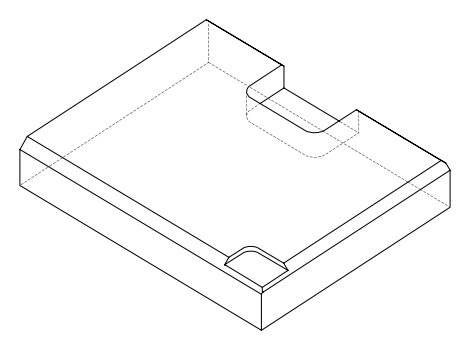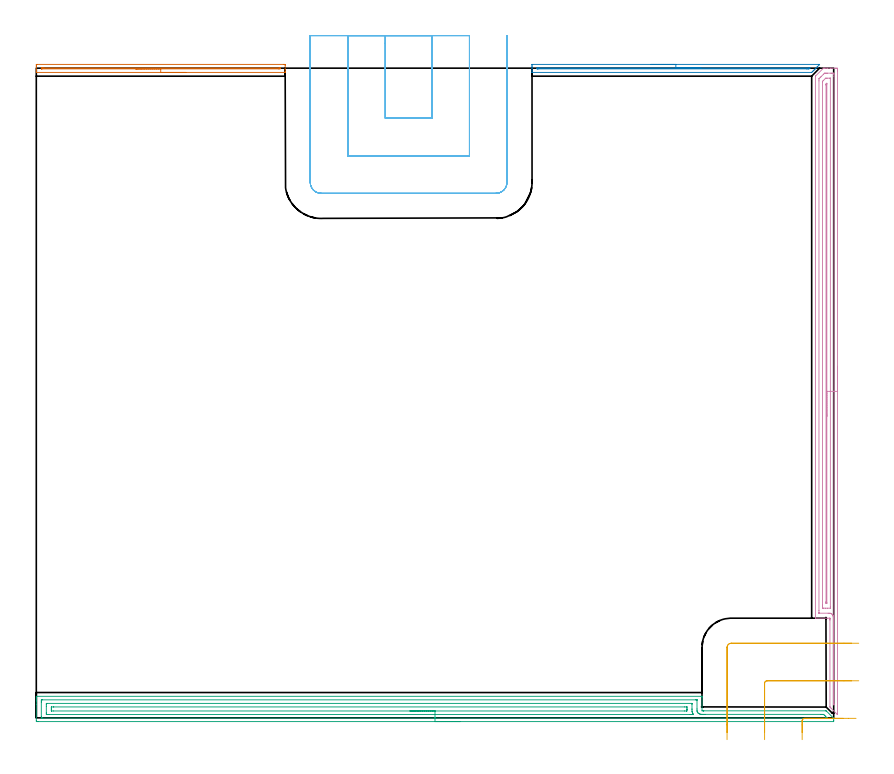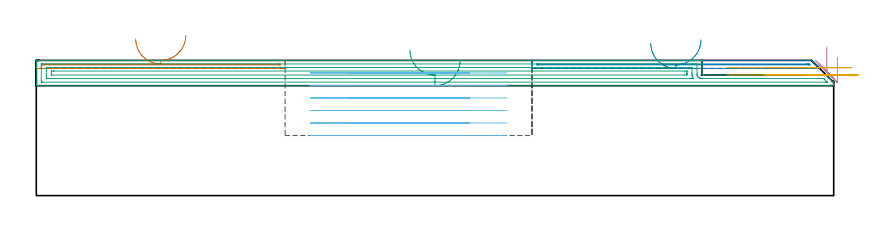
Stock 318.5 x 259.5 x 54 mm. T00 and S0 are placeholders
(PLAN: 6 operations, 1 tool changes, 29.5 min)
(1 AREA_MILL | FG_CHAMFER_SURFACE | UGT0205_001 | 1.73 min | 522 mm3)
(2 AREA_MILL_1 | FG_CHAMFER_SURFACE_1 | UGT0205_001 | 1.96 min | 613 mm3)
(3 AREA_MILL_2 | FG_CHAMFER_SURFACE_2 | UGT0205_001 | 9.56 min | 16247 mm3)
(4 AREA_MILL_3 | FG_CHAMFER_SURFACE_3 | UGT0205_001 | 7.76 min | 9749 mm3)
(5 MILL_CORNER_NOTCH_RECTANGULAR | CORNER_NOTCH_RECTANGULAR | UGT0201_094 | Follow Part, ap 5, ae 75% | 0.79 min | 8675 mm3)
(6 MILL_SLOT | SLOT_PARTIAL_RECTANGULAR | UGT0201_094 | Follow Part, ap 5, ae 75% | 7.74 min | 174804 mm3)
(TOOL UGT0205_001 | Chamfer Mill 20 x 3 x 45 deg. | D20 FL50 Z2)
(TOOL UGT0201_094 | End mill 20 mm | D20 FL38 Z4)
(OP 1 AREA_MILL)
G17 G21 G94 G90
T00 M6
G54
G17 G0 G90 X59.7 Y257.8 S1061 M3
G43 Z64. H0
G94 G1 X59.662 Z63.128 F250.
X59.548 Z62.263
X59.359 Z61.412
X59.097 Z60.58
X58.763 Z59.774
X58.36 Z59.
X57.892 Z58.264
X57.36 Z57.572
X56.771 Z56.929
X56.128 Z56.339
X55.436 Z55.808
X54.7 Z55.34
X53.926 Z54.937
X53.12 Z54.603
X52.288 Z54.341
X51.436 Z54.152
X50.572 Z54.038
X49.7 Z54.
X0.161
X0.01 Y257.803 Z53.988
X0.003 Y257.904 Z53.888
X0. Y258.013 Z53.786
Y258.337 Z53.463
Y258.965 Z52.83
Y260.149 Z51.647
X0.002 Y260.705 Z51.091
X0.004 Y260.992 Z50.806
X0.013 Y260.993 Z50.804
X0.312 Y261. Z50.8
X98.793
X99.088 Y260.999 Z50.801
X99.387 Y260.993 Z50.804
X99.396 Y260.992 Z50.806
X99.4 Y260.705 Z51.091
Y258.965 Z52.83
Y258.012 Z53.787
X99.397 Y257.904 Z53.888
X99.39 Y257.803 Z53.988
X99.239 Y257.8 Z54.
X49.7
Y259.214 Z52.586
X2.393 Y259.215 Z52.585
X2.134 Y259.217 Z52.583
X2.044 Y259.221 Z52.579
X2.009 Y259.225 Z52.575
X2.008 Y259.244 Z52.556
X2.004 Y259.344 Z52.456
X2.011 Y259.579 Z52.221
X2.247 Y259.583 Z52.217
X2.393 Y259.585 Z52.215
X2.649 Y259.586 Z52.214
X3.029
X97.007 Y259.585 Z52.215
X97.266 Y259.583 Z52.217
X97.356 Y259.579 Z52.221
X97.391 Y259.575 Z52.225
X97.392 Y259.556 Z52.244
X97.395 Y259.458 Z52.342
X97.379 Y259.221 Z52.579
X97.007 Y259.217 Z52.583
X96.751 Y259.215 Z52.585
X49.7 Y259.214 Z52.586
X48.828 Z52.624
X47.964 Z52.738
X47.112 Z52.926
X46.28 Z53.189
X45.474 Z53.523
X44.7 Z53.925
X43.964 Z54.394
X43.272 Z54.925
X42.629 Z55.515
X42.04 Z56.158
X41.508 Z56.85
X41.04 Z57.586
X40.637 Z58.36
X40.303 Z59.166
X40.041 Z59.998
X39.852 Z60.849
X39.738 Z61.714
X39.7 Z62.586
G0 Z64.
M5
M2
(OP 2 AREA_MILL_1)
G17 G21 G94 G90
T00 M6
G54
G17 G0 G90 X245.45 Y261. S1061 M3
G43 Z64. H0
Z60.8
G94 G1 X245.488 Z59.928 F250.
X245.602 Z59.064
X245.791 Z58.212
X246.053 Z57.38
X246.387 Z56.574
X246.79 Z55.8
X247.258 Z55.064
X247.79 Z54.372
X248.379 Z53.729
X249.022 Z53.14
X249.714 Z52.608
X250.45 Z52.14
X251.224 Z51.737
X252.03 Z51.403
X252.862 Z51.141
X253.714 Z50.952
X254.578 Z50.838
X255.45 Z50.8
X312.695
X312.838 Y260.997 Z50.803
X312.882 Y260.993 Z50.805
X312.713 Y260.812 Z50.987
X311.899 Y259.998 Z51.8
X311.738 Y259.835 Z51.96
X311.58 Y259.679 Z52.119
X311.454 Y259.553 Z52.244
X311.302 Y259.4 Z52.395
X311.154 Y259.253 Z52.545
X311.01 Y259.109 Z52.689
X310.867 Y258.965 Z52.831
X310.728 Y258.827 Z52.971
X310.565 Y258.665 Z53.133
X310.432 Y258.53 Z53.266
X310.302 Y258.401 Z53.397
X310.121 Y258.22 Z53.578
X309.996 Y258.095 Z53.702
X309.747 Y257.847 Z53.953
X309.708 Y257.808 Z53.99
X309.697 Y257.804 Z53.995
X309.677 Y257.8 Z54.
X198.112
X198.01 Y257.803 Z53.989
X198.002 Y257.873 Z53.92
X198. Y257.949 Z53.85
Y258.533 Z53.265
Y259.396 Z52.403
Y259.835 Z51.961
Y260.055 Z51.742
Y260.705 Z51.091
Y260.924 Z50.873
X198.003 Y260.991 Z50.806
X198.263 Y261. Z50.8
X255.45
Y259.586 Z52.214
X308.533 Y259.585 Z52.215
X308.788 Y259.584 Z52.216
X308.964 Y259.581 Z52.219
X309.011 Y259.579 Z52.221
X308.976 Y259.536 Z52.264
X308.93 Y259.483 Z52.317
X308.896 Y259.447 Z52.353
X308.867 Y259.417 Z52.383
X308.788 Y259.34 Z52.46
X308.662 Y259.224 Z52.576
X308.527 Y259.22 Z52.58
X308.278 Y259.216 Z52.584
X307.899 Y259.215 Z52.585
X307.644 Y259.214 Z52.586
X200.714 Y259.215 Z52.585
X200.334 Y259.216 Z52.584
X200.075 Y259.219 Z52.581
X200.025 Y259.221 Z52.579
X200.01 Y259.236 Z52.564
X200.004 Y259.288 Z52.512
X200.01 Y259.408 Z52.392
X200.027 Y259.579 Z52.221
X200.082 Y259.581 Z52.219
X200.208 Y259.584 Z52.216
X200.334 Y259.585 Z52.215
X200.589 Y259.586 Z52.214
X255.45
X256.322 Z52.252
X257.186 Z52.366
X258.038 Z52.555
X258.87 Z52.817
X259.676 Z53.151
X260.45 Z53.554
X261.186 Z54.023
X261.878 Z54.554
X262.521 Z55.143
X263.11 Z55.786
X263.642 Z56.479
X264.11 Z57.214
X264.513 Z57.988
X264.847 Z58.794
X265.109 Z59.626
X265.298 Z60.478
X265.412 Z61.343
X265.45 Z62.214
G0 Z64.
M5
M2
(OP 3 AREA_MILL_2)
G17 G21 G94 G90
T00 M6
G54
G17 G0 G90 X169.25 Y-1.5 S1061 M3
G43 Z64. H0
Z53.9
G94 G1 X169.212 Z53.028 F250.
X169.098 Z52.163
X168.909 Z51.312
X168.647 Z50.48
X168.313 Z49.674
X167.91 Z48.9
X167.442 Z48.164
X166.91 Z47.472
X166.321 Z46.829
X165.678 Z46.24
X164.986 Z45.708
X164.25 Z45.24
X163.476 Z44.837
X162.67 Z44.503
X161.838 Z44.241
X160.986 Z44.052
X160.122 Z43.938
X159.25 Z43.9
X0.623
X0.32 Y-1.497 Z43.902
X0.01 Y-1.492 Z43.906
X0. Y-1.178 Z44.219
Y5.333 Z50.728
Y6.766 Z52.162
Y7.116 Z52.511
Y7.817 Z53.217
Y8.134 Z53.534
X0.007 Y8.545 Z53.936
X0.01 Y8.597 Z53.988
X0.176 Y8.6 Z54.
X265.597
X265.89 Y8.595 Z53.991
X265.894 Y8.503 Z53.898
X265.9 Y8.199 Z53.595
Y2.8 Z48.2
X266.349
X266.491 Y2.804 Z48.195
X266.554 Y2.8 Z48.2
X266.568 Y2.802 Z48.192
X266.579 Y2.8 Z48.2
X315.196
X315.495 Y2.795 Z48.191
X315.641 Y2.659 Z48.059
X318.332 Y-0.032 Z45.368
X318.49 Y-0.199 Z45.194
X318.5 Y-0.367 Z45.033
Y-1.098 Z44.302
Y-1.154 Z44.246
X318.49 Y-1.492 Z43.905
X318.406 Y-1.5 Z43.9
X159.25
Y-0.086 Z45.314
X2.41 Y-0.085 Z45.315
X2.34 Y-0.084 Z45.316
X2.201 Y-0.079 Z45.321
X2.01 Y-0.068 Z45.332
X2.008 Y-0.016 Z45.384
X2.001 Y0.391 Z45.791
X2. Y6.225 Z51.625
Y6.633 Z52.033
X2.004 Y7.116 Z52.516
X2.007 Y7.166 Z52.566
X2.008 Y7.174 Z52.574
X2.039 Y7.179 Z52.579
X2.131 Y7.182 Z52.582
X2.27 Y7.185 Z52.585
X2.34 Y7.186 Z52.586
X263.433 Y7.185 Z52.585
X263.573 Y7.184 Z52.584
X263.851 Y7.179 Z52.579
X263.892 Y7.175 Z52.575
X263.894 Y7.17 Z52.57
X263.898 Y7.152 Z52.552
X263.899 Y7.116 Z52.516
X263.902 Y3.55 Z48.95
X263.907 Y3.008 Z48.408
X263.92 Y2.659 Z48.059
X263.996 Y2.391 Z47.791
X264.108 Y2.188 Z47.588
X264.257 Y2.005 Z47.405
X264.383 Y1.89 Z47.29
X264.548 Y1.767 Z47.167
X264.767 Y1.643 Z47.043
X264.947 Y1.565 Z46.965
X265.151 Y1.496 Z46.896
X265.497 Y1.422 Z46.822
X265.788 Y1.395 Z46.795
X266.044 Y1.391 Z46.791
X266.425 Y1.387 Z46.787
X266.938 Y1.386 Z46.786
X267.32
X313.409 Y1.385 Z46.785
X313.793 Y1.384 Z46.784
X314.303 Y1.379 Z46.779
X314.466 Y1.373 Z46.773
X314.634 Y1.209 Z46.609
X314.973 Y0.875 Z46.275
X315.196 Y0.654 Z46.054
X315.863 Y-0.016 Z45.384
X315.906 Y-0.063 Z45.337
X315.919 Y-0.078 Z45.322
X315.755 Y-0.081 Z45.319
X315.476 Y-0.085 Z45.315
X315.336 Y-0.086 Z45.314
X315.266
X159.25
Y1.328 Z46.728
X5.091 Y1.329 Z46.729
X4.636
X4.197 Y1.333 Z46.733
X4.052 Y1.335 Z46.735
X4.01 Y1.34 Z46.74
X4.006 Y1.439 Z46.839
X4.002 Y1.57 Z46.97
X4.001 Y1.767 Z47.167
X4. Y1.964 Z47.364
Y4.638 Z50.038
X4.001 Y5.333 Z50.733
X4.002 Y5.528 Z50.928
X4.01 Y5.726 Z51.126
X4.014 Y5.765 Z51.165
X4.033 Y5.767 Z51.167
X4.087 Y5.769 Z51.169
X4.197 Y5.771 Z51.171
X261.722
X261.839 Y5.769 Z51.169
X261.875 Y5.767 Z51.167
X261.887 Y5.766 Z51.166
X261.89 Y5.748 Z51.148
X261.895 Y5.656 Z51.056
X261.899 Y5.333 Z50.733
X261.901 Y3.55 Z48.95
X261.904 Y3.223 Z48.623
X261.92 Y2.659 Z48.059
X261.935 Y2.485 Z47.885
X261.994 Y2.241 Z47.641
X262.09 Y1.963 Z47.363
X262.192 Y1.767 Z47.167
X262.252 Y1.662 Z47.062
X262.324 Y1.549 Z46.949
X262.47 Y1.351 Z46.751
X262.473 Y1.336 Z46.736
X262.47 Y1.335 Z46.735
X262.014 Y1.33 Z46.73
X261.576 Y1.329 Z46.729
X261.122 Y1.328 Z46.728
X159.25
Y2.743 Z48.143
X6.794
X6.058 Y2.748 Z48.148
X6.02 Y2.749 Z48.149
X6.01 Y2.785 Z48.185
X6.006 Y2.891 Z48.291
X6.002 Y3.106 Z48.506
X6. Y3.535 Z48.935
X6.003 Y3.988 Z49.388
X6.006 Y4.207 Z49.607
X6.01 Y4.316 Z49.716
X6.023 Y4.351 Z49.751
X6.074 Y4.352 Z49.752
X6.878 Y4.357 Z49.757
X6.963
X258.979
X259.788 Y4.352 Z49.752
X259.88 Y4.35 Z49.75
X259.89 Y4.341 Z49.741
X259.897 Y4.333 Z49.733
X259.9 Y3.55 Z48.95
Y3.439 Z48.839
X259.898 Y3.328 Z48.728
X259.892 Y3.097 Z48.497
X259.88 Y2.749 Z48.149
X259.788 Y2.746 Z48.146
X259.703 Y2.744 Z48.144
X258.895 Y2.743 Z48.143
X159.25
X158.378 Z48.181
X157.514 Z48.295
X156.662 Z48.483
X155.83 Z48.746
X155.024 Z49.08
X154.25 Z49.482
X153.514 Z49.951
X152.822 Z50.482
X152.179 Z51.072
X151.59 Z51.715
X151.058 Z52.407
X150.59 Z53.143
X150.187 Z53.916
X149.853 Z54.722
X149.591 Z55.554
X149.402 Z56.406
X149.288 Z57.271
X149.25 Z58.143
G0 Z64.
M5
M2
(OP 4 AREA_MILL_3)
G17 G21 G94 G90
T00 M6
G54
G17 G0 G90 X320. Y140.4 S1061 M3
G43 Z64. H0
Z55.2
G94 G1 Y140.362 Z54.328 F250.
Y140.248 Z53.464
Y140.059 Z52.612
Y139.797 Z51.78
Y139.463 Z50.974
Y139.06 Z50.2
Y138.591 Z49.464
Y138.06 Z48.772
Y137.471 Z48.129
Y136.828 Z47.54
Y136.136 Z47.008
Y135.4 Z46.54
Y134.626 Z46.137
Y133.82 Z45.803
Y132.988 Z45.541
Y132.136 Z45.352
Y131.272 Z45.238
Y130.4 Z45.2
Y1.459
X319.993 Y1.319 Z45.206
X319.843 Y1.458 Z45.356
X317.361 Y3.939 Z47.839
X317.147 Y4.151 Z48.049
X317.136 Y4.162 Z48.06
X317.005 Y4.297 Z48.191
X317. Y4.581 Z48.2
Y39.054
X316.998 Y39.382 Z48.195
X317. Y39.51 Z48.2
Y39.8
X316.97 Z48.23
X316.956 Z48.237
X316.921 Z48.273
X316.095 Z49.104
X311.253 Y39.801 Z53.946
X311.205 Y39.81 Z53.994
X311.2 Y39.828 Z54.
Y256.219
X311.204 Y256.294 Z53.99
X311.264 Y256.366 Z53.933
X314.377 Y259.479 Z50.82
X314.391 Y259.491 Z50.806
X314.633 Y259.499 Z50.562
X314.901 Y259.5 Z50.298
X315.418 Z49.781
X316.04 Z49.155
X317.232 Z47.965
X317.801 Z47.393
X319.277 Z45.918
X319.562 Y259.497 Z45.634
X319.991 Y259.49 Z45.205
X319.995 Y259.335 Z45.202
X319.999 Y258.896 Z45.201
X320. Y258.452 Z45.2
Y130.4
X318.586 Z46.614
X318.585 Y5.571 Z46.615
X318.584 Y5.473 Z46.616
X318.579 Y5.263 Z46.621
X318.577 Y5.184 Z46.623
X318.56 Y5.2 Z46.64
X318.425 Y5.337 Z46.775
X318.419 Y5.473 Z46.781
X318.416 Y5.583 Z46.784
X318.415 Y5.743 Z46.785
X318.414 Y39.492 Z46.786
X318.411 Y39.656 Z46.789
X318.403 Y39.96 Z46.797
X318.367 Y40.274 Z46.833
X318.327 Y40.463 Z46.873
X318.253 Y40.709 Z46.947
X318.139 Y40.969 Z47.061
X318.024 Y41.166 Z47.176
X317.896 Y41.334 Z47.304
X317.801 Y41.437 Z47.399
X317.57 Y41.619 Z47.63
X317.388 Y41.713 Z47.812
X317.206 Y41.77 Z47.994
X316.921 Y41.79 Z48.279
X316.297 Y41.799 Z48.903
X312.773 Y41.801 Z52.427
X312.674 Y41.806 Z52.526
X312.643 Y41.81 Z52.557
X312.621 Y41.818 Z52.579
X312.619 Y41.861 Z52.581
X312.615 Y41.96 Z52.585
Y42.059
X312.614 Y42.854 Z52.586
X312.615 Y254.435 Z52.585
X312.62 Y255.224 Z52.58
X312.629 Y255.268 Z52.571
X312.682 Y255.327 Z52.518
X313.041 Y255.69 Z52.159
X313.399 Y256.049 Z51.801
X314.462 Y257.112 Z50.738
X314.819 Y257.457 Z50.381
X314.874 Y257.49 Z50.326
X314.968 Y257.493 Z50.232
X315.16 Y257.497 Z50.04
X315.657 Y257.5 Z49.543
X316.04 Z49.16
X317.418 Z47.782
X317.801 Y257.499 Z47.399
X318.302 Y257.496 Z46.898
X318.495 Y257.49 Z46.705
X318.579 Y257.468 Z46.621
X318.584 Y257.21 Z46.616
X318.585 Y257.112 Z46.615
X318.586 Y256.316 Z46.614
Y130.4
X317.172 Z48.028
X317.171 Y44.482 Z48.029
X317.169 Y43.843 Z48.031
X317.168 Y43.813 Z48.032
X317.166 Y43.804 Z48.034
X317.143 Y43.797 Z48.057
X316.083 Y43.8 Z49.117
X315.203 Z49.997
X314.32 Y43.802 Z50.88
X314.279 Y43.807 Z50.921
X314.036 Y43.843 Z51.164
X314.032 Y44.094 Z51.168
X314.029 Y44.736 Z51.171
Y44.99
Y253.796
X314.033 Y254.115 Z51.167
X314.035 Y254.194 Z51.165
X314.039 Y254.228 Z51.161
X314.257 Y254.457 Z50.943
X315.143 Y255.344 Z50.057
X315.16 Y255.36 Z50.04
X315.256 Y255.45 Z49.944
X315.296 Y255.485 Z49.904
X315.338 Y255.49 Z49.862
X315.515 Y255.495 Z49.685
X315.87 Y255.5 Z49.33
X316.921 Y255.499 Z48.279
X317.091 Y255.497 Z48.109
X317.14 Y255.494 Z48.06
X317.164 Y255.49 Z48.036
X317.166 Y255.478 Z48.034
X317.169 Y255.411 Z48.031
X317.171 Y255.327 Z48.029
X317.172 Y130.4 Z48.028
X315.757 Z49.443
Y45.916
X315.755 Y45.862 Z49.445
X315.751 Y45.822 Z49.449
X315.747 Y45.809 Z49.453
X315.735 Y45.808 Z49.465
X315.6 Y45.805 Z49.6
X315.465 Y45.808 Z49.735
X315.453 Y45.81 Z49.747
X315.449 Y45.822 Z49.751
X315.446 Y45.862 Z49.754
X315.444 Y45.915 Z49.756
X315.443 Y46.234 Z49.757
Y46.52
Y252.65
X315.445 Y252.917 Z49.755
X315.447 Y253.086 Z49.753
X315.45 Y253.167 Z49.75
X315.479 Y253.219 Z49.721
X315.609 Y253.352 Z49.591
X315.692 Y253.434 Z49.508
X315.745 Y253.483 Z49.455
X315.75 Y253.4 Z49.45
X315.754 Y253.235 Z49.446
X315.757 Y252.937 Z49.443
Y130.4
Y129.528 Z49.481
Y128.663 Z49.595
Y127.812 Z49.783
Y126.98 Z50.046
Y126.174 Z50.38
Y125.4 Z50.782
Y124.664 Z51.251
Y123.972 Z51.782
Y123.329 Z52.372
Y122.74 Z53.015
Y122.208 Z53.707
Y121.74 Z54.443
Y121.337 Z55.216
Y121.003 Z56.022
Y120.741 Z56.854
Y120.552 Z57.706
Y120.438 Z58.571
Y120.4 Z59.443
G0 Z64.
M5
M2
(OP 5 MILL_CORNER_NOTCH_RECTANGULAR)
G17 G21 G94 G90
T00 M6
G54
G17 G0 G90 X322.326 Y-0.2 S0 M3
G43 Z64. H0
Z51.1
G94 G1 X319.326 F250.
X306.896 F500.
G3 X305.9 Y-1.196 R1.
G1 Y-2.8
Y-5.8 F250.
G0 Z64.
X325.6 Y14.8
Z51.1
G1 X322.6
X291.896 F500.
G3 X290.9 Y13.804 R1.
G1 Y-2.8
Y-5.8 F250.
G0 Z64.
X325.6 Y29.8
Z51.1
G1 X322.6
X277.6 F500.
G3 X275.9 Y28.1 R1.7
G1 Y-2.8
Y-5.8 F250.
G0 Z64.
X327.427 Y-0.2
Z48.2
G1 X324.427
X306.896 F500.
G3 X305.9 Y-1.196 R1.
G1 Y-5.699
Y-8.699 F250.
G0 Z64.
X328.499 Y14.8
Z48.2
G1 X325.499
X291.896 F500.
G3 X290.9 Y13.804 R1.
G1 Y-5.699
Y-8.699 F250.
G0 Z64.
X328.499 Y29.8
Z48.2
G1 X325.499
X277.6 F500.
G3 X275.9 Y28.1 R1.7
G1 Y-5.699
Y-8.699 F250.
G0 Z64.
M5
M2
(OP 6 MILL_SLOT)
G17 G21 G94 G90
T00 M6
G54
G17 G0 G90 X139.4 Y272.5 S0 M3
G43 Z64. H0
Z49.
G94 G1 Y269.5 F250.
Y239.5 F500.
X158.
Y269.5
Y272.5 F250.
X124.4
Y269.5
Y224.5 F500.
X173.
Y269.5
Y272.5 F250.
X109.4
Y269.5
Y213.9 F500.
G3 X113.8 Y209.5 R4.4
G1 X183.6
G3 X188. Y213.9 R4.4
G1 Y269.5
Y272.5 F250.
G0 X139.4 Z44.
G1 Y269.5
Y239.5 F500.
X158.
Y269.5
Y272.5 F250.
X124.4
Y269.5
Y224.5 F500.
X173.
Y269.5
Y272.5 F250.
X109.4
Y269.5
Y213.9 F500.
G3 X113.8 Y209.5 R4.4
G1 X183.6
G3 X188. Y213.9 R4.4
G1 Y269.5
Y272.5 F250.
G0 X139.4 Z39.
G1 Y269.5
Y239.5 F500.
X158.
Y269.5
Y272.5 F250.
X124.4
Y269.5
Y224.5 F500.
X173.
Y269.5
Y272.5 F250.
X109.4
Y269.5
Y213.9 F500.
G3 X113.8 Y209.5 R4.4
G1 X183.6
G3 X188. Y213.9 R4.4
G1 Y269.5
Y272.5 F250.
G0 X139.4 Z34.
G1 Y269.5
Y239.5 F500.
X158.
Y269.5
Y272.5 F250.
X124.4
Y269.5
Y224.5 F500.
X173.
Y269.5
Y272.5 F250.
X109.4
Y269.5
Y213.9 F500.
G3 X113.8 Y209.5 R4.4
G1 X183.6
G3 X188. Y213.9 R4.4
G1 Y269.5
Y272.5 F250.
G0 X139.4 Z29.
G1 Y269.5
Y239.5 F500.
X158.
Y269.5
Y272.5 F250.
X124.4
Y269.5
Y224.5 F500.
X173.
Y269.5
Y272.5 F250.
X109.4
Y269.5
Y213.9 F500.
G3 X113.8 Y209.5 R4.4
G1 X183.6
G3 X188. Y213.9 R4.4
G1 Y269.5
Y272.5 F250.
G0 X139.4 Z24.
G1 Y269.5
Y239.5 F500.
X158.
Y269.5
Y272.5 F250.
X124.4
Y269.5
Y224.5 F500.
X173.
Y269.5
Y272.5 F250.
X109.4
Y269.5
Y213.9 F500.
G3 X113.8 Y209.5 R4.4
G1 X183.6
G3 X188. Y213.9 R4.4
G1 Y269.5
Y272.5 F250.
G0 Z64.
M5
M2
